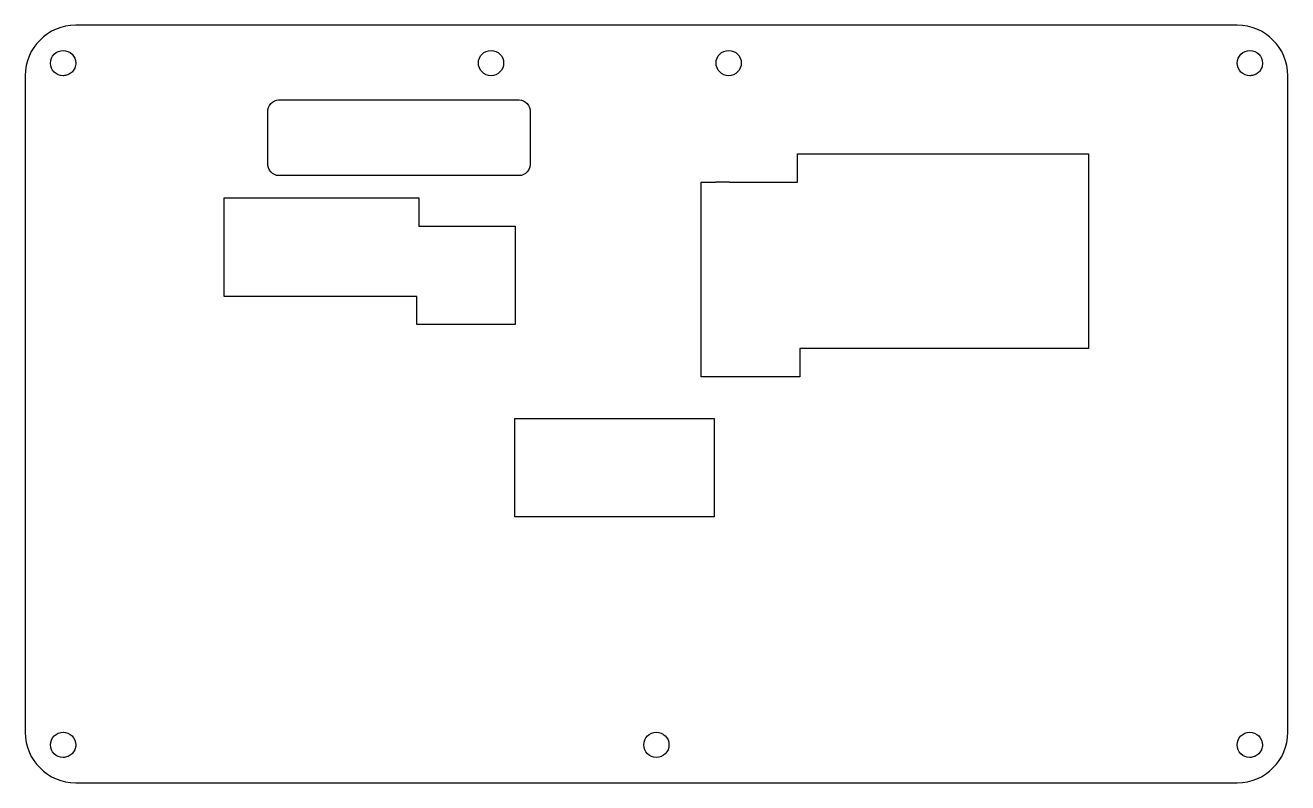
# Model space of a CAD drawing. Header units: millimetres. Extents: x 45 to 295, y 42 to 192.
import ezdxf

# ---------------------------------------------------------------- set-up
doc = ezdxf.new("R2010")
doc.units = ezdxf.units.MM
doc.layers.add('Layer_1', color=7, linetype='CONTINUOUS')

msp = doc.modelspace()

# ---------------------------------------------------------------- linework, layer by layer
at = {"layer": 'Layer_1', "color": 7}
for points in [[(284.55127, 191.69749), (54.551416, 191.69749)], [(287.06517, 186.70223), (287.06537, 186.70219)], [(287.06537, 186.70219), (287.06587, 186.70219)], [(44.551506, 181.69706), (44.551506, 51.69725)], [(294.55117, 51.69725), (294.55117, 181.69706)], [(94.722566, 176.91881), (142.38887, 176.91881)], [(92.555766, 164.4188), (92.555766, 174.41871)], [(144.55567, 174.41871), (144.55567, 164.4188)], [(142.38887, 161.91869), (94.722566, 161.91869)], [(287.03207, 51.69831), (287.03227, 51.69827)], [(287.03227, 51.69827), (287.03277, 51.69827)], [(54.551416, 41.69734), (284.55127, 41.69734)]]:
    msp.add_lwpolyline(points, dxfattribs=at)
for points in [[(52.056456, 186.7022)], [(136.78567, 186.71019)], [(183.84527, 186.71019)], [(94.722566, 176.91881)], [(197.47907, 166.25538), (216.97867, 166.25538), (236.04987, 166.25538), (255.08847, 166.25538), (255.08847, 147.20538), (255.08847, 127.70528), (236.04987, 127.70528), (216.97867, 127.70528), (197.92817, 127.70528), (197.92817, 122.0989), (178.42807, 122.0989), (178.42807, 141.14942), (178.42807, 160.649), (181.26507, 160.649), (181.26507, 160.6614), (184.01527, 160.6614), (184.01527, 160.649), (197.47907, 160.649)], [(83.954266, 157.50087), (103.45387, 157.50087), (122.48777, 157.50087), (122.48777, 151.94462), (141.57087, 151.94462), (141.57087, 132.44452), (122.07077, 132.44452), (122.07077, 138.00077), (103.45387, 138.00077), (83.954266, 138.00077)], [(141.47937, 113.84514), (180.97937, 113.84514), (180.97937, 94.34504), (141.47937, 94.34504)], [(52.056456, 51.69826)], [(169.52627, 51.70527)]]:
    msp.add_lwpolyline(points, close=True, dxfattribs=at)
for points in [[(54.551416, 191.69749), (49.011426, 191.69749), (44.551506, 187.23706), (44.551506, 181.69706)], [(294.55117, 181.69706), (294.55117, 187.23706), (290.09127, 191.69749), (284.55127, 191.69749)], [(49.549626, 184.19331), (49.549745, 184.857727), (49.814343, 185.494767), (50.284986, 185.96375)], [(50.284986, 185.96375), (50.753713, 186.43578), (51.391237, 186.701537), (52.056456, 186.7022)], [(52.056476, 186.70219), (52.719552, 186.702217), (53.355478, 186.438822), (53.824343, 185.969957)], [(53.824343, 185.969957), (54.293208, 185.501092), (54.556603, 184.865166), (54.556576, 184.20209)], [(134.28557, 184.21009), (134.28557, 185.59509), (135.40067, 186.71019), (136.78567, 186.71019)], [(136.78567, 186.71019), (138.17067, 186.71019), (139.28577, 185.59509), (139.28577, 184.21009)], [(181.34517, 184.21009), (181.34517, 185.59509), (182.46027, 186.71019), (183.84527, 186.71019)], [(183.84527, 186.71019), (185.23027, 186.71019), (186.34537, 185.59509), (186.34537, 184.21009)], [(284.55837, 184.19386), (284.558485, 184.857764), (284.822671, 185.494358), (285.29267, 185.96326)], [(285.29267, 185.96326), (285.761563, 186.435734), (286.399519, 186.701703), (287.06517, 186.70223)], [(287.06587, 186.70219), (287.728946, 186.702217), (288.364872, 186.438822), (288.833737, 185.969957)], [(288.833737, 185.969957), (289.302602, 185.501092), (289.565997, 184.865166), (289.56597, 184.20209)], [(52.049736, 181.69372), (50.669141, 181.693659), (49.549852, 182.812715), (49.549626, 184.19331)], [(54.345756, 183.21558), (54.222453, 182.923216), (54.044621, 182.656997), (53.821756, 182.43114)], [(54.364856, 183.26158), (54.358642, 183.246184), (54.352275, 183.23085), (54.345756, 183.21558)], [(54.556576, 184.20209), (54.554018, 183.879146), (54.488911, 183.559757), (54.364856, 183.26158)], [(136.78567, 181.70998), (135.40067, 181.70998), (134.28557, 182.82509), (134.28557, 184.21009)], [(139.28577, 184.21009), (139.28577, 182.82509), (138.17067, 181.70998), (136.78567, 181.70998)], [(183.84527, 181.70998), (182.46027, 181.70998), (181.34517, 182.82509), (181.34517, 184.21009)], [(186.34537, 184.21009), (186.34537, 182.82509), (185.23027, 181.70998), (183.84527, 181.70998)], [(285.2906, 182.425987), (284.821734, 182.894854), (284.558341, 183.530782), (284.55837, 184.19386)], [(289.35627, 183.21769), (289.232842, 182.92469), (289.054658, 182.657923), (288.83127, 182.43169)], [(289.37327, 183.25899), (289.367726, 183.245173), (289.36206, 183.231406), (289.35627, 183.21769)], [(289.56597, 184.20209), (289.563435, 183.878209), (289.497989, 183.557906), (289.37327, 183.25899)], [(52.114336, 181.70612), (52.092858, 181.701704), (52.071323, 181.69757), (52.049736, 181.69372)], [(52.941676, 181.87045), (52.677194, 181.769209), (52.397433, 181.713641), (52.114336, 181.70612)], [(53.061566, 181.92005), (53.022038, 181.902482), (52.982062, 181.885943), (52.941676, 181.87045)], [(53.804156, 182.41614), (53.588407, 182.207547), (53.336865, 182.039503), (53.061566, 181.92005)], [(53.821756, 182.43114), (53.815912, 182.426113), (53.810046, 182.421113), (53.804156, 182.41614)], [(287.05847, 181.69375), (286.395392, 181.693723), (285.759465, 181.957119), (285.2906, 182.425987)], [(287.12347, 181.70665), (287.101861, 181.702063), (287.080193, 181.697763), (287.05847, 181.69375)], [(287.95077, 181.87098), (287.686301, 181.769743), (287.406553, 181.714176), (287.12347, 181.70665)], [(288.06967, 181.92008), (288.030464, 181.902696), (287.990818, 181.886324), (287.95077, 181.87098)], [(288.81327, 182.41669), (288.597262, 182.207811), (288.345367, 182.039584), (288.06967, 181.92008)], [(288.83127, 182.43169), (288.825293, 182.426662), (288.819293, 182.421662), (288.81327, 182.41669)], [(92.555766, 174.41871), (92.555766, 175.8037), (93.522166, 176.91881), (94.722566, 176.91881)], [(142.38887, 176.91881), (143.58927, 176.91881), (144.55567, 175.8037), (144.55567, 174.41871)], [(94.722566, 161.91869), (93.522166, 161.91869), (92.555766, 163.0338), (92.555766, 164.4188)], [(144.55567, 164.4188), (144.55567, 163.0338), (143.58927, 161.91869), (142.38887, 161.91869)], [(44.551506, 51.69725), (44.551506, 46.15725), (49.011426, 41.69734), (54.551416, 41.69734)], [(49.549626, 49.18989), (49.549886, 49.854123), (49.814473, 50.490947), (50.284986, 50.9598)], [(50.284986, 50.9598), (50.753711, 51.431834), (51.391235, 51.697594), (52.056456, 51.69826)], [(52.056476, 51.69827), (52.719554, 51.698297), (53.355481, 51.434901), (53.824346, 50.966033)], [(53.824346, 50.966033), (54.293212, 50.497166), (54.556605, 49.861238), (54.556576, 49.19816)], [(167.02667, 49.20464), (167.02667, 50.58964), (168.14127, 51.70527), (169.52627, 51.70527)], [(169.52627, 51.70527), (170.91127, 51.70527), (172.02637, 50.58964), (172.02637, 49.20464)], [(284.52527, 49.18994), (284.525385, 49.853844), (284.789571, 50.490438), (285.25957, 50.95934)], [(284.55127, 41.69734), (290.09127, 41.69734), (294.55117, 46.15725), (294.55117, 51.69725)], [(285.25957, 50.95934), (285.728463, 51.431814), (286.366419, 51.697783), (287.03207, 51.69831)], [(287.03277, 51.69827), (287.695848, 51.698297), (288.331775, 51.434901), (288.80064, 50.966033)], [(288.80064, 50.966033), (289.269506, 50.497166), (289.532899, 49.861238), (289.53287, 49.19816)], [(50.281859, 47.422013), (49.812991, 47.890881), (49.549597, 48.526811), (49.549626, 49.18989)], [(54.345756, 48.21215), (54.222454, 47.919783), (54.044622, 47.65356), (53.821756, 47.4277)], [(54.364856, 48.25765), (54.358639, 48.242421), (54.352272, 48.227253), (54.345756, 48.21215)], [(54.556576, 49.19816), (54.554018, 48.875216), (54.488911, 48.555827), (54.364856, 48.25765)], [(169.52627, 46.70505), (168.14127, 46.70505), (167.02667, 47.81964), (167.02667, 49.20464)], [(172.02637, 49.20464), (172.02637, 47.81964), (170.91127, 46.70505), (169.52627, 46.70505)], [(285.2575, 47.422067), (284.788634, 47.890934), (284.525241, 48.526862), (284.52527, 49.18994)], [(289.32317, 48.21377), (289.199742, 47.92077), (289.021558, 47.654003), (288.79817, 47.42777)], [(289.34017, 48.25507), (289.334626, 48.241253), (289.32896, 48.227486), (289.32317, 48.21377)], [(289.53287, 49.19816), (289.530334, 48.874282), (289.464888, 48.553983), (289.34017, 48.25507)], [(52.049736, 46.68978), (51.386657, 46.689751), (50.750727, 46.953145), (50.281859, 47.422013)], [(52.114336, 46.70268), (52.09286, 46.698096), (52.071325, 46.693796), (52.049736, 46.68978)], [(52.941676, 46.86701), (52.677194, 46.765769), (52.397433, 46.710201), (52.114336, 46.70268)], [(53.061566, 46.91661), (53.022038, 46.899042), (52.982062, 46.882503), (52.941676, 46.86701)], [(53.804156, 47.4127), (53.588407, 47.204107), (53.336865, 47.036063), (53.061566, 46.91661)], [(53.821756, 47.4277), (53.815912, 47.422673), (53.810046, 47.417673), (53.804156, 47.4127)], [(287.02537, 46.68983), (286.362292, 46.689803), (285.726365, 46.953199), (285.2575, 47.422067)], [(287.09037, 46.70273), (287.068761, 46.698143), (287.047093, 46.693843), (287.02537, 46.68983)], [(287.91767, 46.86706), (287.653201, 46.765823), (287.373453, 46.710256), (287.09037, 46.70273)], [(288.03657, 46.91616), (287.997364, 46.898776), (287.957718, 46.882404), (287.91767, 46.86706)], [(288.78017, 47.41277), (288.564162, 47.203891), (288.312267, 47.035664), (288.03657, 46.91616)], [(288.79817, 47.42777), (288.792193, 47.422742), (288.786193, 47.417742), (288.78017, 47.41277)]]:
    msp.add_open_spline(points, degree=3, dxfattribs=at)

doc.saveas('drawing.dxf')
